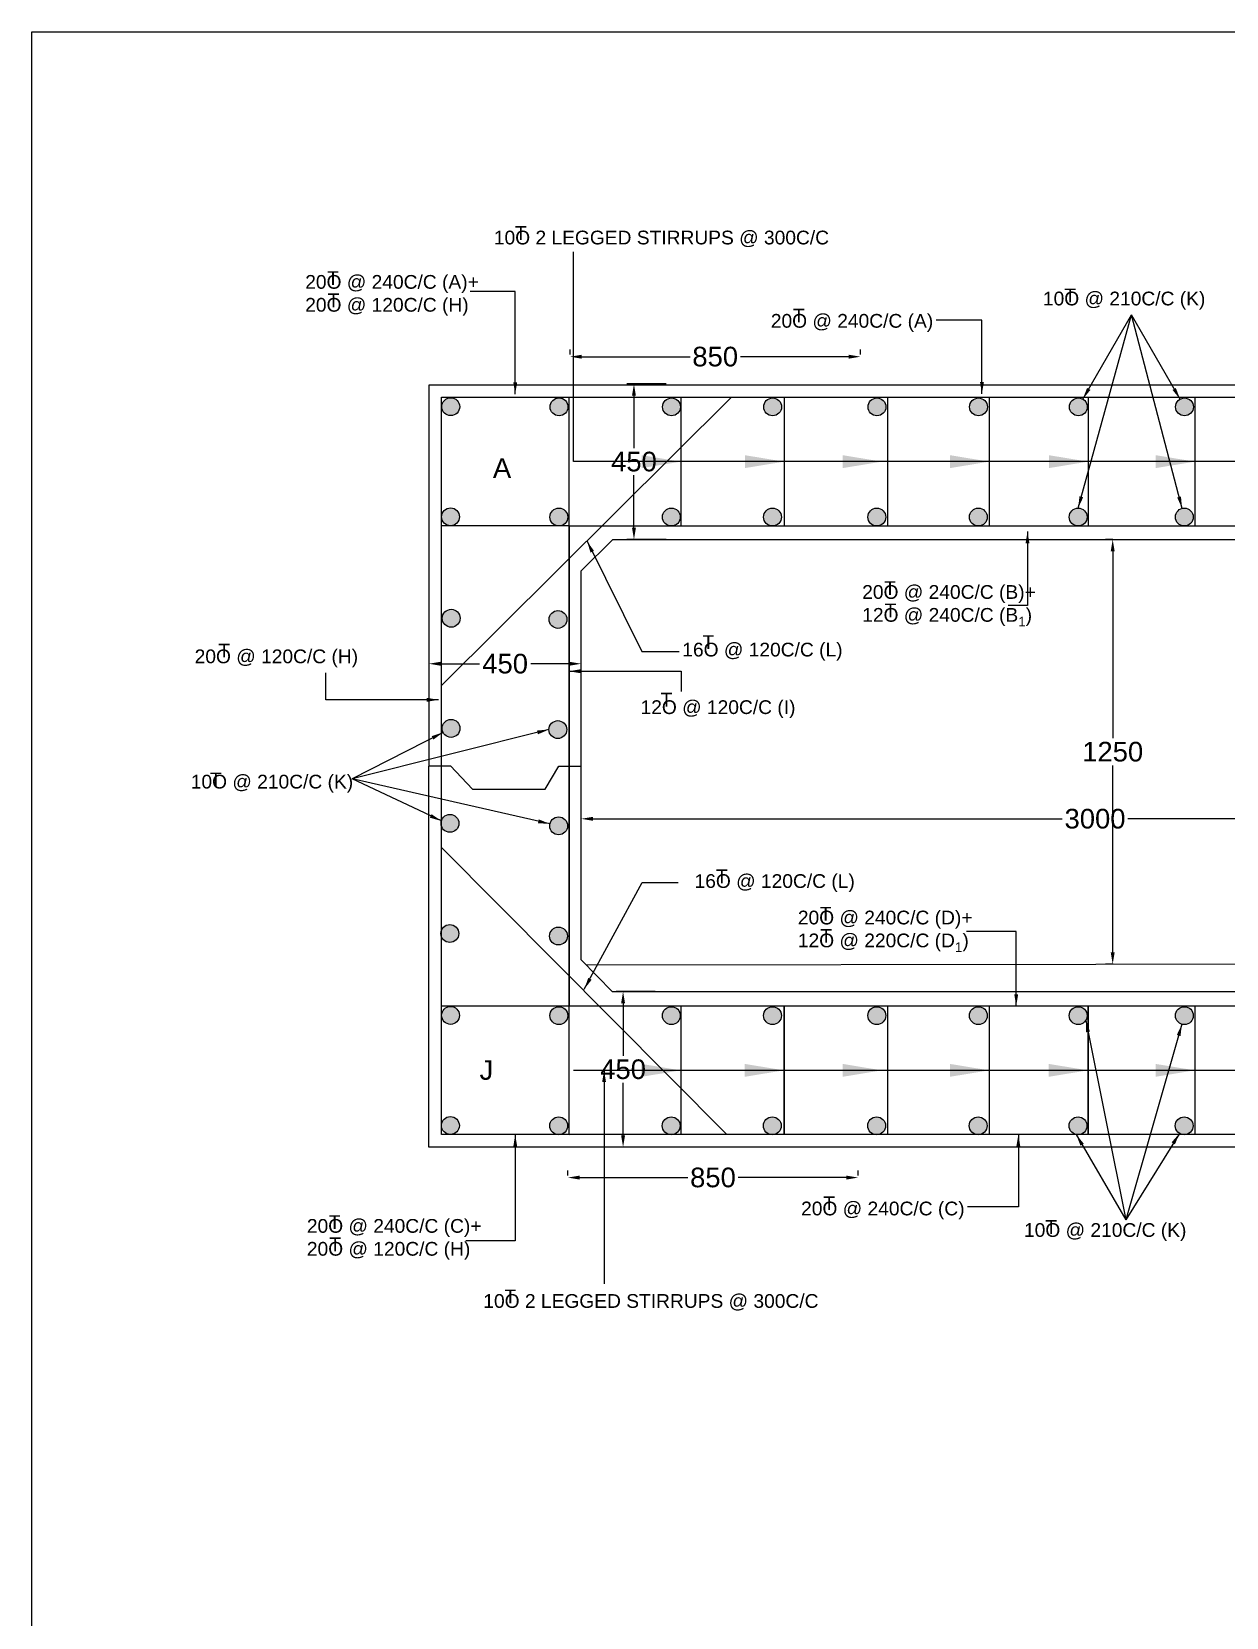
# Model space of a CAD drawing. Header units: metres. Extents: x 450 to 1759, y 456 to 572.
# Drawn here: x 1560.28 to 1590.72, y 512.8 to 553.19 of the extents above; entities that cross this region are included whole.
import ezdxf

# ---------------------------------------------------------------- set-up
doc = ezdxf.new("R2010")
doc.units = ezdxf.units.M
doc.header["$MEASUREMENT"] = 0
doc.layers.add('DIMENSION', color=255, linetype='Continuous')
doc.layers.add('DRAWING', color=7, linetype='Continuous')
doc.styles.get("Standard").update_dxf_attribs({"font": 'arial.ttf'})
doc.dimstyles.get("Standard").update_dxf_attribs({"dimtxt": 0.5, "dimasz": 0.3, "dimexe": 0.18, "dimexo": 0.0625, "dimgap": 0.09, "dimtad": 0, "dimtih": 1, "dimtoh": 1, "dimdec": 4, "dimzin": 0, "dimdsep": 46, "dimtxsty": 'Standard', "dimcen": 0.09, "dimadec": 0, "dimazin": 0, "dimtfac": 1, "dimtdec": 4, "dimtofl": 0, "dimtmove": 0, "dimatfit": 3, "dimfxl": 1, "dimtolj": 1, "dimtzin": 0, "dimarcsym": 0})

# ---------------------------------------------------------------- blocks, each defined once
blk = doc.blocks.new('*D61')
at = {"layer": 'Defpoints', "color": 0, "ltscale": 0.1, "transparency": 16777216}
for p in [(1574.283, 533.142), (1600.461, 533.142), (1600.461, 533.142)]:
    blk.add_point(p, dxfattribs=at)
at = {"layer": 'DIMENSION', "color": 0, "lineweight": -2, "ltscale": 0.1, "transparency": 16777216}
for p, q in [((1574.283, 533.204), (1574.283, 533.322)), ((1574.583, 533.142), (1586.537, 533.142)), ((1600.161, 533.142), (1588.208, 533.142)), ((1600.461, 533.204), (1600.461, 533.322))]:
    blk.add_line(p, q, dxfattribs=at)
at = {"layer": 'DIMENSION', "color": 0, "ltscale": 0.1, "transparency": 16777216}
for points in [[(1574.583, 533.192), (1574.583, 533.092), (1574.283, 533.142)], [(1600.161, 533.192), (1600.161, 533.092), (1600.461, 533.142)]]:
    blk.add_solid(points, dxfattribs=at)
at = {"layer": 'DIMENSION', "color": 0, "ltscale": 0.1, "transparency": 16777216, "insert": (1587.372, 533.142), "char_height": 0.5, "attachment_point": 5}
blk.add_mtext('\\A1;3000', dxfattribs=at)
blk = doc.blocks.new('*D62')
at = {"layer": 'Defpoints', "color": 0, "ltscale": 0.1, "transparency": 16777216}
for p in [(1587.886, 540.258), (1587.822, 529.44), (1587.899, 529.44)]:
    blk.add_point(p, dxfattribs=at)
at = {"layer": 'DIMENSION', "color": 0, "lineweight": -2, "ltscale": 0.1, "transparency": 16777216}
for p, q in [((1587.823, 540.258), (1587.642, 540.258)), ((1587.822, 539.958), (1587.822, 535.195)), ((1587.822, 529.74), (1587.822, 534.504)), ((1587.837, 529.44), (1587.642, 529.44))]:
    blk.add_line(p, q, dxfattribs=at)
at = {"layer": 'DIMENSION', "color": 0, "ltscale": 0.1, "transparency": 16777216}
for points in [[(1587.772, 539.958), (1587.872, 539.958), (1587.822, 540.258)], [(1587.772, 529.74), (1587.872, 529.74), (1587.822, 529.44)]]:
    blk.add_solid(points, dxfattribs=at)
at = {"layer": 'DIMENSION', "color": 0, "ltscale": 0.1, "transparency": 16777216, "insert": (1587.822, 534.849), "char_height": 0.5, "attachment_point": 5}
blk.add_mtext('\\A1;1250', dxfattribs=at)
blk = doc.blocks.new('*D63')
at = {"layer": 'Defpoints', "color": 0, "ltscale": 0.1, "transparency": 16777216}
for p in [(1573.997, 544.905), (1581.396, 544.913), (1581.396, 544.905)]:
    blk.add_point(p, dxfattribs=at)
at = {"layer": 'DIMENSION', "color": 0, "lineweight": -2, "ltscale": 0.1, "transparency": 16777216}
for p, q in [((1573.997, 544.967), (1573.997, 545.093)), ((1574.297, 544.913), (1577.055, 544.913)), ((1581.096, 544.913), (1578.338, 544.913)), ((1581.396, 544.967), (1581.396, 545.093))]:
    blk.add_line(p, q, dxfattribs=at)
at = {"layer": 'DIMENSION', "color": 0, "ltscale": 0.1, "transparency": 16777216}
for points in [[(1574.297, 544.963), (1574.297, 544.863), (1573.997, 544.913)], [(1581.096, 544.963), (1581.096, 544.863), (1581.396, 544.913)]]:
    blk.add_solid(points, dxfattribs=at)
at = {"layer": 'DIMENSION', "color": 0, "ltscale": 0.1, "transparency": 16777216, "insert": (1577.696, 544.913), "char_height": 0.5, "attachment_point": 5}
blk.add_mtext('\\A1;850', dxfattribs=at)
blk = doc.blocks.new('*D65')
at = {"layer": 'Defpoints', "color": 0, "ltscale": 0.1, "transparency": 16777216}
for p in [(1573.939, 523.995), (1581.338, 524.003), (1581.338, 523.995)]:
    blk.add_point(p, dxfattribs=at)
at = {"layer": 'DIMENSION', "color": 0, "lineweight": -2, "ltscale": 0.1, "transparency": 16777216}
for p, q in [((1573.939, 524.057), (1573.939, 524.183)), ((1574.239, 524.003), (1576.997, 524.003)), ((1581.038, 524.003), (1578.28, 524.003)), ((1581.338, 524.057), (1581.338, 524.183))]:
    blk.add_line(p, q, dxfattribs=at)
at = {"layer": 'DIMENSION', "color": 0, "ltscale": 0.1, "transparency": 16777216}
for points in [[(1574.239, 524.053), (1574.239, 523.953), (1573.939, 524.003)], [(1581.038, 524.053), (1581.038, 523.953), (1581.338, 524.003)]]:
    blk.add_solid(points, dxfattribs=at)
at = {"layer": 'DIMENSION', "color": 0, "ltscale": 0.1, "transparency": 16777216, "insert": (1577.639, 524.003), "char_height": 0.5, "attachment_point": 5}
blk.add_mtext('\\A1;850', dxfattribs=at)
blk = doc.blocks.new('*D89')
at = {"layer": 'Defpoints', "color": 0, "ltscale": 0.1, "transparency": 16777216}
for p in [(1570.404, 537.446), (1574.283, 537.092), (1574.283, 537.092)]:
    blk.add_point(p, dxfattribs=at)
at = {"layer": 'DIMENSION', "color": 0, "lineweight": -2, "ltscale": 0.1, "transparency": 16777216}
for p, q in [((1570.404, 537.383), (1570.404, 536.912)), ((1574.283, 537.154), (1574.283, 537.272)), ((1570.704, 537.092), (1571.692, 537.092)), ((1573.983, 537.092), (1572.995, 537.092))]:
    blk.add_line(p, q, dxfattribs=at)
at = {"layer": 'DIMENSION', "color": 0, "ltscale": 0.1, "transparency": 16777216}
for points in [[(1570.704, 537.142), (1570.704, 537.042), (1570.404, 537.092)], [(1573.983, 537.142), (1573.983, 537.042), (1574.283, 537.092)]]:
    blk.add_solid(points, dxfattribs=at)
at = {"layer": 'DIMENSION', "color": 0, "ltscale": 0.1, "transparency": 16777216, "insert": (1572.344, 537.092), "char_height": 0.5, "attachment_point": 5}
blk.add_mtext('\\A1;450', dxfattribs=at)
blk = doc.blocks.new('*D93')
at = {"layer": 'Defpoints', "color": 0, "ltscale": 0.1, "transparency": 16777216}
for p in [(1576.23, 528.741), (1575.349, 524.779), (1576.23, 524.779)]:
    blk.add_point(p, dxfattribs=at)
at = {"layer": 'DIMENSION', "color": 0, "lineweight": -2, "ltscale": 0.1, "transparency": 16777216}
for p, q in [((1576.168, 528.741), (1575.169, 528.741)), ((1575.349, 528.441), (1575.349, 527.105)), ((1575.349, 525.079), (1575.349, 526.415)), ((1576.168, 524.779), (1575.169, 524.779))]:
    blk.add_line(p, q, dxfattribs=at)
at = {"layer": 'DIMENSION', "color": 0, "ltscale": 0.1, "transparency": 16777216}
for points in [[(1575.299, 528.441), (1575.399, 528.441), (1575.349, 528.741)], [(1575.299, 525.079), (1575.399, 525.079), (1575.349, 524.779)]]:
    blk.add_solid(points, dxfattribs=at)
at = {"layer": 'DIMENSION', "color": 0, "ltscale": 0.1, "transparency": 16777216, "insert": (1575.349, 526.76), "char_height": 0.5, "attachment_point": 5}
blk.add_mtext('\\A1;450', dxfattribs=at)
blk = doc.blocks.new('*D94')
at = {"layer": 'Defpoints', "color": 0, "ltscale": 0.1, "transparency": 16777216}
for p in [(1576.508, 544.22), (1575.626, 540.258), (1576.508, 540.258)]:
    blk.add_point(p, dxfattribs=at)
at = {"layer": 'DIMENSION', "color": 0, "lineweight": -2, "ltscale": 0.1, "transparency": 16777216}
for p, q in [((1576.445, 544.22), (1575.446, 544.22)), ((1575.626, 543.92), (1575.626, 542.584)), ((1575.626, 540.558), (1575.626, 541.894)), ((1576.445, 540.258), (1575.446, 540.258))]:
    blk.add_line(p, q, dxfattribs=at)
at = {"layer": 'DIMENSION', "color": 0, "ltscale": 0.1, "transparency": 16777216}
for points in [[(1575.576, 543.92), (1575.676, 543.92), (1575.626, 544.22)], [(1575.576, 540.558), (1575.676, 540.558), (1575.626, 540.258)]]:
    blk.add_solid(points, dxfattribs=at)
at = {"layer": 'DIMENSION', "color": 0, "ltscale": 0.1, "transparency": 16777216, "insert": (1575.626, 542.239), "char_height": 0.5, "attachment_point": 5}
blk.add_mtext('\\A1;450', dxfattribs=at)

msp = doc.modelspace()

# ---------------------------------------------------------------- hatches: boundary and pattern name
at = {"layer": 'DRAWING', "ltscale": 0.1}
h = msp.add_hatch(color=7, dxfattribs=at)
h.dxf.hatch_style = 1
h.paths.add_polyline_path([(1571.18609, 543.63984, 1), (1570.73072, 543.63984, 1)])
h.paths.add_polyline_path([(1570.72615, 540.83394, 1), (1571.18152, 540.83394, 1)])
h = msp.add_hatch(color=7, dxfattribs=at)
h.dxf.hatch_style = 1
h.paths.add_polyline_path([(1573.94533, 543.63448, 1), (1573.48996, 543.63448, 1)])
h.paths.add_polyline_path([(1573.48539, 540.82858, 1), (1573.94076, 540.82858, 1)])
h = msp.add_hatch(color=7, dxfattribs=at)
h.dxf.hatch_style = 1
h.paths.add_polyline_path([(1576.81083, 543.63442, 1), (1576.35545, 543.63442, 1)])
h.paths.add_polyline_path([(1576.35089, 540.82852, 1), (1576.80626, 540.82852, 1)])
h = msp.add_hatch(color=7, dxfattribs=at)
h.dxf.hatch_style = 1
h.paths.add_polyline_path([(1579.38692, 543.63442, 1), (1578.93155, 543.63442, 1)])
h.paths.add_polyline_path([(1578.92699, 540.82852, 1), (1579.38236, 540.82852, 1)])
h = msp.add_hatch(color=7, dxfattribs=at)
h.dxf.hatch_style = 1
h.paths.add_polyline_path([(1582.04426, 543.63442, 1), (1581.58888, 543.63442, 1)])
h.paths.add_polyline_path([(1581.58432, 540.82852, 1), (1582.03969, 540.82852, 1)])
h = msp.add_hatch(color=7, dxfattribs=at)
h.dxf.hatch_style = 1
h.paths.add_polyline_path([(1584.63152, 543.63442, 1), (1584.17615, 543.63442, 1)])
h.paths.add_polyline_path([(1584.17159, 540.82852, 1), (1584.62696, 540.82852, 1)])
h = msp.add_hatch(color=7, dxfattribs=at)
h.dxf.hatch_style = 1
h.paths.add_polyline_path([(1587.1749, 543.63442, 1), (1586.71953, 543.63442, 1)])
h.paths.add_polyline_path([(1586.71496, 540.82852, 1), (1587.17033, 540.82852, 1)])
h = msp.add_hatch(color=7, dxfattribs=at)
h.dxf.hatch_style = 1
h.paths.add_polyline_path([(1589.87911, 543.63442, 1), (1589.42374, 543.63442, 1)])
h.paths.add_polyline_path([(1589.41918, 540.82852, 1), (1589.87455, 540.82852, 1)])
h = msp.add_hatch(color=7, dxfattribs=at)
h.dxf.hatch_style = 1
h.paths.add_polyline_path([(1571.19793, 538.25081, 1), (1570.74256, 538.25081, 1)])
h.paths.add_polyline_path([(1570.73799, 535.44492, 1), (1571.19337, 535.44492, 1)])
h = msp.add_hatch(color=7, dxfattribs=at)
h.dxf.hatch_style = 1
h.paths.add_polyline_path([(1573.91867, 538.22087, 1), (1573.4633, 538.22087, 1)])
h.paths.add_polyline_path([(1573.45874, 535.41498, 1), (1573.91411, 535.41498, 1)])
h = msp.add_hatch(color=7, dxfattribs=at)
h.dxf.hatch_style = 1
h.paths.add_polyline_path([(1571.16696, 533.0257, 1), (1570.71159, 533.0257, 1)])
h.paths.add_polyline_path([(1570.70702, 530.2198, 1), (1571.16239, 530.2198, 1)])
h = msp.add_hatch(color=7, dxfattribs=at)
h.dxf.hatch_style = 1
h.paths.add_polyline_path([(1573.93453, 532.96192, 1), (1573.47915, 532.96192, 1)])
h.paths.add_polyline_path([(1573.47459, 530.15603, 1), (1573.92996, 530.15603, 1)])
h = msp.add_hatch(color=7, dxfattribs=at)
h.dxf.hatch_style = 1
h.paths.add_polyline_path([(1571.18206, 528.13443, 1), (1570.72668, 528.13443, 1)])
h.paths.add_polyline_path([(1570.72212, 525.32853, 1), (1571.17749, 525.32853, 1)])
h = msp.add_hatch(color=7, dxfattribs=at)
h.dxf.hatch_style = 1
h.paths.add_polyline_path([(1573.9413, 528.12907, 1), (1573.48593, 528.12907, 1)])
h.paths.add_polyline_path([(1573.48136, 525.32317, 1), (1573.93673, 525.32317, 1)])
h = msp.add_hatch(color=7, dxfattribs=at)
h.dxf.hatch_style = 1
h.paths.add_polyline_path([(1576.8068, 528.129, 1), (1576.35142, 528.129, 1)])
h.paths.add_polyline_path([(1576.34686, 525.32311, 1), (1576.80223, 525.32311, 1)])
h = msp.add_hatch(color=7, dxfattribs=at)
h.dxf.hatch_style = 1
h.paths.add_polyline_path([(1579.38289, 528.129, 1), (1578.92752, 528.129, 1)])
h.paths.add_polyline_path([(1578.92295, 525.32311, 1), (1579.37833, 525.32311, 1)])
h = msp.add_hatch(color=7, dxfattribs=at)
h.dxf.hatch_style = 1
h.paths.add_polyline_path([(1582.04023, 528.129, 1), (1581.58485, 528.129, 1)])
h.paths.add_polyline_path([(1581.58029, 525.32311, 1), (1582.03566, 525.32311, 1)])
h = msp.add_hatch(color=7, dxfattribs=at)
h.dxf.hatch_style = 1
h.paths.add_polyline_path([(1584.62749, 528.129, 1), (1584.17212, 528.129, 1)])
h.paths.add_polyline_path([(1584.16755, 525.32311, 1), (1584.62293, 525.32311, 1)])
h = msp.add_hatch(color=7, dxfattribs=at)
h.dxf.hatch_style = 1
h.paths.add_polyline_path([(1587.17087, 528.129, 1), (1586.7155, 528.129, 1)])
h.paths.add_polyline_path([(1586.71093, 525.32311, 1), (1587.1663, 525.32311, 1)])
h = msp.add_hatch(color=7, dxfattribs=at)
h.dxf.hatch_style = 1
h.paths.add_polyline_path([(1589.87508, 528.129, 1), (1589.41971, 528.129, 1)])
h.paths.add_polyline_path([(1589.41514, 525.32311, 1), (1589.87052, 525.32311, 1)])

# ---------------------------------------------------------------- linework, layer by layer
for points in [[(1560.28366, 553.19155), (1758.6676, 553.19155), (1758.6676, 456.34933), (1560.28366, 456.34933)], [(1570.40628, 544.1995), (1694.72557, 544.1995), (1694.72052, 524.77935), (1570.40123, 524.77935)], [(1570.72694, 543.87875), (1694.40474, 543.87875), (1694.39985, 525.10009), (1570.72206, 525.10009)], [(1573.98023, 540.60139), (1600.81284, 540.60139), (1600.81284, 528.3725), (1573.98023, 528.3725)], [(1575.09128, 540.2584), (1599.66127, 540.2584), (1600.46127, 539.45029), (1600.46127, 529.53761), (1599.65316, 528.73761), (1575.08317, 528.73761), (1574.28317, 529.54572), (1574.28317, 539.4584)]]:
    msp.add_lwpolyline(points, close=True, dxfattribs=at)
for points in [[(1574.08803, 542.24007), (1574.08803, 547.58082)], [(1570.72503, 536.5366), (1578.108, 543.87875)], [(1573.96449, 543.87875), (1573.96449, 543.87875), (1573.96449, 525.10009)], [(1576.82113, 543.87875), (1576.82113, 543.87875), (1576.82113, 540.60139)], [(1579.45122, 543.87875), (1579.45122, 543.87875), (1579.45122, 540.60139)], [(1582.08525, 543.87875), (1582.08525, 543.87875), (1582.08525, 540.60139)], [(1584.67788, 543.87875), (1584.67788, 543.87875), (1584.67788, 540.60139)], [(1587.19575, 543.87875), (1587.19575, 543.87875), (1587.19575, 540.60139)], [(1589.91655, 543.87875), (1589.91655, 543.87875), (1589.91655, 540.60139)], [(1573.98023, 540.60139), (1570.72609, 540.60224)], [(1570.40375, 534.48942), (1570.95417, 534.48942), (1571.51369, 533.89953), (1573.3643, 533.89953), (1573.71474, 534.48318), (1574.28317, 534.48318)], [(1570.72396, 532.41053), (1577.98896, 525.10009)], [(1574.40456, 529.4231), (1600.37896, 529.45613)], [(1573.98023, 528.3725), (1570.72291, 528.37334)], [(1576.8171, 528.37334), (1576.8171, 528.37334), (1576.8171, 525.09598)], [(1576.82113, 528.3725), (1576.82113, 525.10009)], [(1579.44719, 528.37334), (1579.44719, 528.37334), (1579.44719, 525.09598)], [(1579.45122, 528.3725), (1579.45122, 525.10009)], [(1582.08122, 528.37334), (1582.08122, 528.37334), (1582.08122, 525.09598)], [(1582.08525, 528.3725), (1582.08525, 525.10009)], [(1584.67385, 528.37334), (1584.67385, 528.37334), (1584.67385, 525.09598)], [(1584.67788, 528.3725), (1584.67788, 525.10009)], [(1587.19172, 528.37334), (1587.19172, 528.37334), (1587.19172, 525.09598)], [(1587.19575, 528.3725), (1587.19575, 525.10009)], [(1589.91252, 528.37334), (1589.91252, 528.37334), (1589.91252, 525.09598)], [(1589.91655, 528.3725), (1589.91655, 525.10009)], [(1573.9762, 525.09598), (1570.72206, 525.09683)]]:
    msp.add_lwpolyline(points, dxfattribs=at)
for centre in [(1570.9584, 543.63984), (1573.71764, 543.63448), (1576.58314, 543.63442), (1579.15924, 543.63442), (1581.81657, 543.63442), (1584.40384, 543.63442), (1586.94721, 543.63442), (1589.65143, 543.63442), (1570.95384, 540.83394), (1573.71308, 540.82858), (1576.57857, 540.82852), (1579.15467, 540.82852), (1581.812, 540.82852), (1584.39927, 540.82852), (1586.94265, 540.82852), (1589.64686, 540.82852), (1570.97024, 538.25081), (1573.69099, 538.22087), (1570.96568, 535.44492), (1573.68642, 535.41498), (1570.93927, 533.0257), (1573.70684, 532.96192), (1570.93471, 530.2198), (1573.70227, 530.15603), (1570.95437, 528.13443), (1573.71361, 528.12907), (1576.57911, 528.129), (1579.15521, 528.129), (1581.81254, 528.129), (1584.39981, 528.129), (1586.94318, 528.129), (1589.6474, 528.129), (1570.9498, 525.32853), (1573.70905, 525.32317), (1576.57454, 525.32311), (1579.15064, 525.32311), (1581.80797, 525.32311), (1584.39524, 525.32311), (1586.93862, 525.32311), (1589.64283, 525.32311)]:
    msp.add_circle(centre, 0.22769, dxfattribs=at)

# ---------------------------------------------------------------- texts
at = {"layer": 'DIMENSION', "attachment_point": 1}
for s, insert, char_height, width in [('10O 2 LEGGED STIRRUPS @ 300C/C  ', (1572.05699, 548.1237), 0.35, 9.8799394), ('T', (1572.59509, 548.23854), 0.35, 0.2496794), ('20O @ 240C/C (A)+\\P20O @ 120C/C (H)', (1567.25108, 546.99383), 0.35, 6.1085956), ('T', (1567.81117, 547.09104), 0.35, 0.2496794), ('T', (1567.8239, 546.52483), 0.35, 0.2496794), ('10O @ 210C/C (K)', (1586.04499, 546.57022), 0.35, 6.1085956), ('T', (1586.5879, 546.64755), 0.35, 0.2496794), ('T', (1579.67857, 546.13555), 0.35, 0.2496794), ('20O @ 240C/C (A)', (1579.11243, 546.00175), 0.35, 6.1085956), ('A', (1572.03304, 542.32698), 0.5, 0.2496794), ('T', (1582.00069, 539.19223), 0.35, 0.2496794), ('\\A1;20O @ 240C/C (B)+\\P12O @ 240C/C (B{\\H0.7x;\\S^ 1;})', (1581.4406, 539.09501), 0.35, 6.1085956), ('T', (1582.01341, 538.62602), 0.35, 0.2496794), ('T', (1565.0373, 537.60321), 0.35, 6.1085956), ('\\A1;16O @ 120C/C (L)', (1576.85721, 537.6273), 0.35, 6.1085956), ('T', (1577.37177, 537.81797), 0.35, 0.2496794), ('\\A1;20O @ 120C/C (H)', (1564.4347, 537.45531), 0.35, 6.1085956), ('\\A1;12O @ 120C/C (I)', (1575.79358, 536.16145), 0.35, 6.1085956), ('T', (1576.30814, 536.35212), 0.35, 0.2496794), ('\\A1;10O @ 210C/C (K)', (1564.33541, 534.26397), 0.35, 6.1085956), ('T', (1564.82304, 534.31853), 0.35, 6.1085956), ('\\A1;16O @ 120C/C (L)', (1577.1694, 531.73155), 0.35, 6.1085956), ('T', (1577.71409, 531.85207), 0.35, 0.2496794), ('\\A1;20O @ 240C/C (D)+\\P12O @ 220C/C (D{\\H0.7x;\\S^ 1;})', (1579.80126, 530.8025), 0.35, 6.1085956), ('T', (1580.36135, 530.89972), 0.35, 0.2496794), ('T', (1580.37407, 530.3335), 0.35, 0.2496794), ('J', (1571.69235, 526.99402), 0.5, 0.2496794), ('T', (1580.45048, 523.52487), 0.35, 0.2496794), ('T', (1567.85326, 523.04461), 0.35, 0.2496794), ('20O @ 240C/C (C)', (1579.88434, 523.39107), 0.35, 6.1085956), ('20O @ 240C/C (C)+\\P20O @ 120C/C (H)', (1567.29316, 522.9474), 0.35, 6.1085956), ('10O @ 210C/C (K)', (1585.56248, 522.84286), 0.35, 6.1085956), ('T', (1586.10538, 522.92018), 0.35, 0.2496794), ('T', (1567.86598, 522.4784), 0.35, 0.2496794), ('10O 2 LEGGED STIRRUPS @ 300C/C  ', (1571.78833, 521.03483), 0.35, 9.8799394), ('T', (1572.32644, 521.14968), 0.35, 0.2496794)]:
    msp.add_mtext(s, dxfattribs=dict(at, insert=insert, char_height=char_height, width=width))

# ---------------------------------------------------------------- dimensions: what is measured, and where the dimension line sits
at = {"layer": 'DIMENSION', "ltscale": 0.1}
for base, p1, p2, text, picture, middle in [((1581.39564, 544.9133), (1573.99732, 544.90483), (1581.39564, 544.90483), '850', '*D63', (1577.69648, 544.9133)), ((1574.28317, 537.09156), (1570.40443, 537.44568), (1574.28317, 537.09156), '450', '*D89', (1572.3438, 537.09156)), ((1600.46127, 533.14166), (1574.28317, 533.14166), (1600.46127, 533.14166), '3000', '*D61', (1587.37222, 533.14166)), ((1581.33776, 524.00327), (1573.93944, 523.9948), (1581.33776, 523.9948), '850', '*D65', (1577.6386, 524.00327))]:
    dim = msp.add_linear_dim(base=base, p1=p1, p2=p2, text=text, dimstyle='Standard', dxfattribs=at)
    dim.commit()
    dim.dimension.update_dxf_attribs({"geometry": picture, "text_midpoint": middle})
for base, p1, p2, text, picture, middle in [((1575.62572, 540.2584), (1576.50764, 544.21993), (1576.50764, 540.2584), '450', '*D94', (1575.62572, 542.23917)), ((1587.82173, 529.44026), (1587.8857, 540.2584), (1587.89946, 529.44026), '1250', '*D62', (1587.82173, 534.84933)), ((1575.34855, 524.77935), (1576.23048, 528.74088), (1576.23048, 524.77935), '450', '*D93', (1575.34855, 526.76011))]:
    dim = msp.add_linear_dim(base=base, p1=p1, p2=p2, angle=90, text=text, dimstyle='Standard', dxfattribs=at)
    dim.commit()
    dim.dimension.update_dxf_attribs({"geometry": picture, "text_midpoint": middle})

# ---------------------------------------------------------------- leaders
at = {"layer": 'DRAWING', "ltscale": 0.1}
for points, override in [([(1572.60146, 543.96209), (1572.60146, 546.57053), (1571.45141, 546.57053)], {"dimgap": 0.09, "dimtad": 0}), ([(1584.49109, 543.9709), (1584.49109, 545.8464), (1583.32478, 545.8464)], {"dimgap": 0.09, "dimtad": 0}), ([(1586.94265, 541.05621), (1588.30018, 545.98001)], {"dimgap": 0.09, "dimtad": 0}), ([(1587.06098, 543.83164), (1588.30018, 545.98001)], {"dimgap": 0.09, "dimtad": 0}), ([(1589.58928, 541.0488), (1588.30018, 545.98001)], {"dimgap": 0.09, "dimtad": 0}), ([(1589.53777, 543.83171), (1588.30018, 545.98001)], {"dimgap": 0.09, "dimtad": 0}), ([(1576.82113, 542.24007), (1574.08803, 542.24007)], {"dimasz": 1, "dimgap": 0.09, "dimtad": 0}), ([(1579.45122, 542.24007), (1576.71812, 542.24007)], {"dimasz": 1, "dimgap": 0.09, "dimtad": 0}), ([(1581.94478, 542.24007), (1579.21168, 542.24007)], {"dimasz": 1, "dimgap": 0.09, "dimtad": 0}), ([(1584.67788, 542.24007), (1581.94478, 542.24007)], {"dimasz": 1, "dimgap": 0.09, "dimtad": 0}), ([(1587.19575, 542.24007), (1584.46266, 542.24007)], {"dimasz": 1, "dimgap": 0.09, "dimtad": 0}), ([(1589.91655, 542.24007), (1587.18346, 542.24007)], {"dimasz": 1, "dimgap": 0.09, "dimtad": 0}), ([(1592.49677, 542.24007), (1589.76367, 542.24007)], {"dimasz": 1, "dimgap": 0.09, "dimtad": 0}), ([(1585.65125, 540.45888), (1585.65125, 538.57907), (1585.15723, 538.57907)], {"dimgap": 0.09, "dimtad": 0}), ([(1574.43019, 540.21452), (1575.8248, 537.40591), (1576.77831, 537.40591)], {"dimgap": 0.09, "dimtad": 0}), ([(1570.64903, 536.17309), (1567.77314, 536.17309), (1567.77314, 536.86193)], {"dimgap": 0.09, "dimtad": 0}), ([(1573.96449, 536.90087), (1576.83247, 536.90087), (1576.83247, 536.38444)], {"dimgap": 0.09, "dimtad": 0}), ([(1573.45874, 535.41498), (1568.44555, 534.15892)], {"dimgap": 0.09, "dimtad": 0}), ([(1570.76287, 535.34143), (1568.44555, 534.15892)], {"dimgap": 0.09, "dimtad": 0}), ([(1573.48483, 533.01243), (1568.44555, 534.15892)], {"dimgap": 0.09, "dimtad": 0}), ([(1570.72021, 533.08776), (1568.44555, 534.15892)], {"dimgap": 0.09, "dimtad": 0}), ([(1574.36091, 528.80238), (1575.83676, 531.52061), (1576.75558, 531.52061)], {"dimgap": 0.09, "dimtad": 0}), ([(1585.36461, 528.3725), (1585.36461, 530.2685), (1584.09997, 530.2685)], {"dimgap": 0.09, "dimtad": 0}), ([(1587.1354, 528.00696), (1588.15891, 522.92645)], {"dimgap": 0.09, "dimtad": 0}), ([(1589.58477, 527.9101), (1588.15891, 522.92645)], {"dimgap": 0.09, "dimtad": 0}), ([(1576.8171, 526.73466), (1574.084, 526.73466)], {"dimasz": 1, "dimgap": 0.09, "dimtad": 0}), ([(1574.86463, 526.73466), (1574.86463, 521.29584)], {"dimgap": 0.09, "dimtad": 0}), ([(1579.44719, 526.73466), (1576.71409, 526.73466)], {"dimasz": 1, "dimgap": 0.09, "dimtad": 0}), ([(1581.94075, 526.73466), (1579.20765, 526.73466)], {"dimasz": 1, "dimgap": 0.09, "dimtad": 0}), ([(1584.67385, 526.73466), (1581.94075, 526.73466)], {"dimasz": 1, "dimgap": 0.09, "dimtad": 0}), ([(1587.19172, 526.73466), (1584.45863, 526.73466)], {"dimasz": 1, "dimgap": 0.09, "dimtad": 0}), ([(1589.91252, 526.73466), (1587.17943, 526.73466)], {"dimasz": 1, "dimgap": 0.09, "dimtad": 0}), ([(1592.49274, 526.73466), (1589.75964, 526.73466)], {"dimasz": 1, "dimgap": 0.09, "dimtad": 0}), ([(1572.60147, 525.09634), (1572.60147, 522.39029), (1571.3405, 522.39029)], {"dimgap": 0.09, "dimtad": 0}), ([(1585.41865, 525.10009), (1585.41865, 523.25729), (1584.11972, 523.25729)], {"dimgap": 0.09, "dimtad": 0}), ([(1586.89272, 525.10009), (1588.15891, 522.92645)], {"dimgap": 0.09, "dimtad": 0}), ([(1589.52297, 525.12952), (1588.15891, 522.92645)], {"dimgap": 0.09, "dimtad": 0})]:
    msp.add_leader(points, dimstyle='Standard', override=override, dxfattribs=at)

doc.saveas('drawing.dxf')
